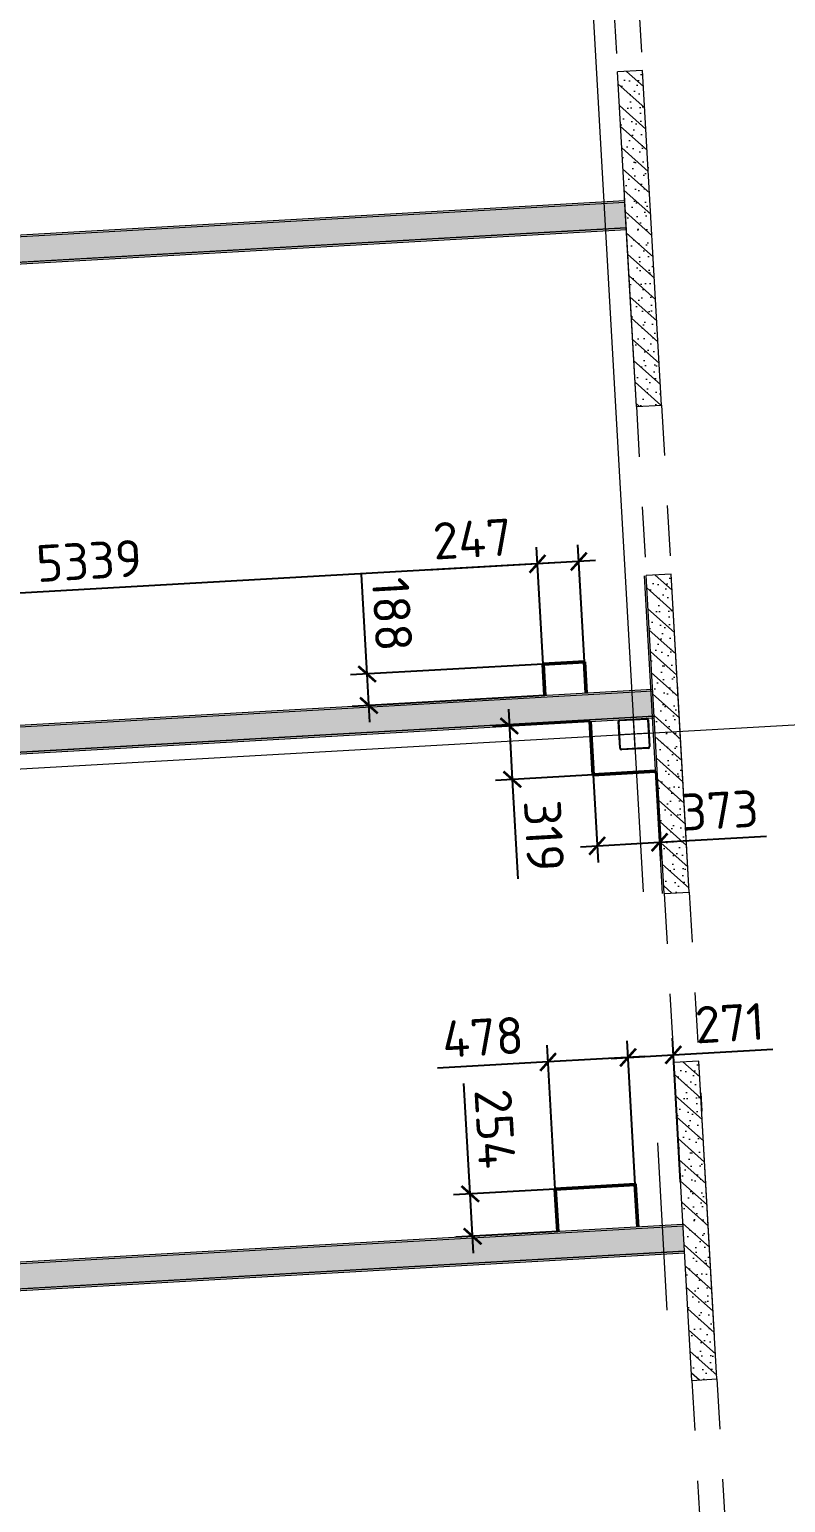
# Model space of a CAD drawing. Header units: metres. Extents: x 107714.6 to 107732.7, y 110796.8 to 110831.
# Drawn here: x 107721.08 to 107725.59, y 110806.31 to 110815.1 of the extents above; entities that cross this region are included whole.
import ezdxf

# ---------------------------------------------------------------- set-up
doc = ezdxf.new("R2010")
doc.units = ezdxf.units.M
doc.header["$PDMODE"] = 35
doc.header["$PDSIZE"] = 0.01
doc.linetypes.add('_ШТР__3__3__Скрыто', pattern=[6, 3, -3])
doc.linetypes.add('GOST2.303 5', pattern=[24, 20, -1.5, 1, -1.5])
doc.layers.add('_1-1_ Внутренние стены', color=7, linetype='Continuous')
doc.layers.add('Вспомогательные', color=6, linetype='Continuous', plot=False)
for name, color, linetype, lineweight in [('ГКЛ', 250, 'Continuous', 50), ('Оси', 7, 'Continuous', 9), ('Откосы', 250, 'Continuous', 40), ('Размерные', 45, 'Continuous', 15), ('Стены', 7, 'Continuous', 18), ('Стены разрез', 7, 'Continuous', 5)]:
    doc.layers.add(name, color=color, linetype=linetype, lineweight=lineweight)
doc.styles.add('GOST 2.304 type A', font='isocpeur.ttf')
doc.dimstyles.new('ISO-25', dxfattribs={"dimtxt": 0.22, "dimasz": 0.1, "dimexe": 0.1, "dimexo": 0, "dimgap": 0.06, "dimtad": 1, "dimdec": 0, "dimlfac": 1000, "dimtxsty": 'GOST 2.304 type A', "dimblk": 'ARCHTICK', "dimcen": 2.5, "dimdle": 0.1, "dimadec": 0, "dimazin": 0, "dimtfac": 1, "dimtdec": 0, "dimtmove": 0, "dimatfit": 3, "dimfxl": 1, "dimarcsym": 0})

# ---------------------------------------------------------------- blocks, each defined once
blk = doc.blocks.new('к4')
at = {"color": 253, "linetype": 'Continuous', "lineweight": 5, "ltscale": 150}
for p, q in [((4150607.8, 536606.2), (4150607.8, 536766.2)), ((4150612.8, 536606.2), (4150612.8, 536766.2)), ((4150617.8, 536776.2), (4150777.8, 536776.2)), ((4150617.8, 536771.2), (4150777.8, 536771.2)), ((4150782.8, 536766.2), (4150782.8, 536606.2)), ((4150787.8, 536766.2), (4150787.8, 536606.2)), ((4150777.8, 536601.2), (4150617.8, 536601.2)), ((4150777.8, 536596.2), (4150617.8, 536596.2))]:
    blk.add_line(p, q, dxfattribs=at)
at = {"color": 253, "linetype": 'GOST2.303 5', "lineweight": 5, "ltscale": 150}
for p, q in [((4150697.8, 536778.2), (4150697.8, 536594.2)), ((4150605.8, 536686.2), (4150789.8, 536686.2))]:
    blk.add_line(p, q, dxfattribs=at)
at = {"color": 253, "linetype": 'Continuous', "lineweight": 5, "ltscale": 150}
for centre, radius, start, end in [((4150617.8, 536766.2), 10, 90, 180), ((4150617.8, 536766.2), 5, 90, 180), ((4150777.8, 536766.2), 10, 0, 90), ((4150777.8, 536766.2), 5, 0, 90), ((4150617.8, 536606.2), 10, 180, 270), ((4150617.8, 536606.2), 5, 180, 270), ((4150777.8, 536606.2), 5, 270, 0), ((4150777.8, 536606.2), 10, 270, 0)]:
    blk.add_arc(centre, radius, start, end, dxfattribs=at)
at = {"layer": 'Вспомогательные', "color": 253, "lineweight": 5, "ltscale": 10}
blk.add_line((4150612.8, 536686.2), (4150782.8, 536686.2), dxfattribs=at)
blk = doc.blocks.new('_ArchTick')
at = {"color": 0, "linetype": 'ByBlock', "lineweight": 9, "const_width": 0.15}
blk.add_lwpolyline([(-0.5, -0.5), (0.5, 0.5)], dxfattribs=at)
blk = doc.blocks.new('*D85')
at = {"layer": 'Defpoints', "color": 0, "lineweight": 9, "transparency": 16777216}
for p in [(107724.4381, 110810.6485), (107724.8105, 110810.6696), (107724.8346, 110810.2458)]:
    blk.add_point(p, dxfattribs=at)
at = {"layer": 'ГКЛ', "color": 0, "lineweight": -2, "transparency": 16777216}
for p, q in [((107724.4381, 110810.6485), (107724.4679, 110810.1248)), ((107724.8105, 110810.6696), (107724.8403, 110810.146)), ((107724.3624, 110810.219), (107724.8346, 110810.2458)), ((107724.8346, 110810.2458), (107725.4716, 110810.282))]:
    blk.add_line(p, q, dxfattribs=at)
at = {"layer": 'ГКЛ', "color": 0, "lineweight": -2, "transparency": 16777216, "xscale": 0.1, "yscale": 0.1, "zscale": 0.1}
for p, rotation in [((107724.4622, 110810.2247), 183.2530497448743), ((107724.8346, 110810.2458), 3.253049744874275)]:
    blk.add_blockref('_ArchTick', p, dxfattribs=dict(at, rotation=rotation))
at = {"layer": 'ГКЛ', "color": 0, "lineweight": 9, "transparency": 16777216, "insert": (107725.1934, 110810.4365), "char_height": 0.22, "attachment_point": 5, "rotation": 3.25305, "style": 'GOST 2.304 type A'}
blk.add_mtext('373', dxfattribs=at)
blk = doc.blocks.new('*D86')
at = {"layer": 'Defpoints', "color": 0, "lineweight": 9, "transparency": 16777216}
for p in [(107724.42, 110810.967), (107724.4381, 110810.6485), (107723.9561, 110810.6211)]:
    blk.add_point(p, dxfattribs=at)
at = {"layer": 'ГКЛ', "color": 0, "lineweight": -2, "transparency": 16777216}
for p, q in [((107723.9323, 110811.0394), (107723.9561, 110810.6211)), ((107724.42, 110810.967), (107723.8381, 110810.9339)), ((107724.4381, 110810.6485), (107723.8562, 110810.6154)), ((107723.9561, 110810.6211), (107723.9898, 110810.028))]:
    blk.add_line(p, q, dxfattribs=at)
at = {"layer": 'ГКЛ', "color": 0, "lineweight": -2, "transparency": 16777216, "xscale": 0.1, "yscale": 0.1, "zscale": 0.1}
for p, rotation in [((107723.938, 110810.9396), 93.25304974487426), ((107723.9561, 110810.6211), 273.2530497448743)]:
    blk.add_blockref('_ArchTick', p, dxfattribs=dict(at, rotation=rotation))
at = {"layer": 'ГКЛ', "color": 0, "lineweight": 9, "transparency": 16777216, "insert": (107724.1455, 110810.2843), "char_height": 0.22, "attachment_point": 5, "rotation": 273.25305, "style": 'GOST 2.304 type A'}
blk.add_mtext('319', dxfattribs=at)
blk = doc.blocks.new('*D101')
at = {"layer": 'Defpoints', "color": 0, "lineweight": 9, "transparency": 16777216}
for p in [(107724.1694, 110808.9349), (107724.2125, 110808.1767), (107724.6897, 110808.2038)]:
    blk.add_point(p, dxfattribs=at)
at = {"layer": 'ГКЛ', "color": 0, "lineweight": -2, "transparency": 16777216}
for p, q in [((107724.6897, 110808.2038), (107724.6409, 110809.0619)), ((107724.2125, 110808.1767), (107724.1637, 110809.0347)), ((107724.7464, 110808.9677), (107724.1694, 110808.9349)), ((107724.1694, 110808.9349), (107723.5104, 110808.8974))]:
    blk.add_line(p, q, dxfattribs=at)
at = {"layer": 'ГКЛ', "color": 0, "lineweight": -2, "transparency": 16777216, "xscale": 0.1, "yscale": 0.1, "zscale": 0.1}
for p, rotation in [((107724.1694, 110808.9349), 183.2530497448743), ((107724.6466, 110808.962), 3.253049744874268)]:
    blk.add_blockref('_ArchTick', p, dxfattribs=dict(at, rotation=rotation))
at = {"layer": 'ГКЛ', "color": 0, "lineweight": 9, "transparency": 16777216, "insert": (107723.7803, 110809.0831), "char_height": 0.22, "attachment_point": 5, "rotation": 3.25305, "style": 'GOST 2.304 type A'}
blk.add_mtext('478', dxfattribs=at)
blk = doc.blocks.new('*D102')
at = {"layer": 'Defpoints', "color": 0, "lineweight": 9, "transparency": 16777216}
for p in [(107724.2125, 110808.1767), (107723.705, 110808.1478), (107724.2269, 110807.9231)]:
    blk.add_point(p, dxfattribs=at)
at = {"layer": 'ГКЛ', "color": 0, "lineweight": -2, "transparency": 16777216}
for p, q in [((107723.705, 110808.1478), (107723.6676, 110808.8068)), ((107724.2125, 110808.1767), (107723.6052, 110808.1422)), ((107723.7251, 110807.7944), (107723.705, 110808.1478)), ((107724.2269, 110807.9231), (107723.6196, 110807.8886))]:
    blk.add_line(p, q, dxfattribs=at)
at = {"layer": 'ГКЛ', "color": 0, "lineweight": -2, "transparency": 16777216, "xscale": 0.1, "yscale": 0.1, "zscale": 0.1}
for p, rotation in [((107723.705, 110808.1478), 93.25304974487426), ((107723.7194, 110807.8943), 273.2530497448743)]:
    blk.add_blockref('_ArchTick', p, dxfattribs=dict(at, rotation=rotation))
at = {"layer": 'ГКЛ', "color": 0, "lineweight": 9, "transparency": 16777216, "insert": (107723.8532, 110808.5369), "char_height": 0.22, "attachment_point": 5, "rotation": 273.25305, "style": 'GOST 2.304 type A'}
blk.add_mtext('254', dxfattribs=at)
blk = doc.blocks.new('*D133')
at = {"layer": 'Defpoints', "color": 0, "lineweight": 9, "transparency": 16777216}
for p in [(107724.9167, 110808.9774), (107724.6897, 110808.2038), (107724.9598, 110808.2192)]:
    blk.add_point(p, dxfattribs=at)
at = {"layer": 'Откосы', "color": 0, "lineweight": -2, "transparency": 16777216}
for p, q in [((107724.6897, 110808.2038), (107724.6409, 110809.0619)), ((107724.9598, 110808.2192), (107724.911, 110809.0772)), ((107724.5468, 110808.9563), (107724.9167, 110808.9774)), ((107724.9167, 110808.9774), (107725.5098, 110809.0111))]:
    blk.add_line(p, q, dxfattribs=at)
at = {"layer": 'Откосы', "color": 0, "lineweight": -2, "transparency": 16777216, "xscale": 0.1, "yscale": 0.1, "zscale": 0.1}
for p, rotation in [((107724.6466, 110808.962), 183.2530497448743), ((107724.9167, 110808.9774), 3.253049744874275)]:
    blk.add_blockref('_ArchTick', p, dxfattribs=dict(at, rotation=rotation))
at = {"layer": 'Откосы', "color": 0, "lineweight": 9, "transparency": 16777216, "insert": (107725.2535, 110809.1668), "char_height": 0.22, "attachment_point": 5, "rotation": 3.25305, "style": 'GOST 2.304 type A'}
blk.add_mtext('271', dxfattribs=at)
blk = doc.blocks.new('*D142')
at = {"layer": 'Defpoints', "color": 0, "lineweight": 9, "transparency": 16777216}
for p in [(107718.7758, 110811.6044), (107724.1401, 110811.3096), (107718.8201, 110810.8255, 4.33)]:
    blk.add_point(p, dxfattribs=at)
at = {"layer": 'Откосы', "color": 0, "lineweight": -2, "transparency": 16777216}
for p, q in [((107724.1401, 110811.3096), (107724.1005, 110812.0073)), ((107724.206, 110811.9131), (107718.6759, 110811.5988)), ((107718.8201, 110810.8255), (107718.7701, 110811.7043))]:
    blk.add_line(p, q, dxfattribs=at)
at = {"layer": 'Откосы', "color": 0, "lineweight": -2, "transparency": 16777216, "xscale": 0.1, "yscale": 0.1, "zscale": 0.1}
for p, rotation in [((107724.1061, 110811.9074), 3.253049744874268), ((107718.7758, 110811.6044), 183.2530497448743)]:
    blk.add_blockref('_ArchTick', p, dxfattribs=dict(at, rotation=rotation))
at = {"layer": 'Откосы', "color": 0, "lineweight": 9, "transparency": 16777216, "insert": (107721.4313, 110811.9257), "char_height": 0.22, "attachment_point": 5, "rotation": 3.25305, "style": 'GOST 2.304 type A'}
blk.add_mtext('5339', dxfattribs=at)
blk = doc.blocks.new('*D143')
at = {"layer": 'Defpoints', "color": 0, "lineweight": 9, "transparency": 16777216}
for p in [(107724.1061, 110811.9074), (107724.1401, 110811.3096), (107724.3867, 110811.3236)]:
    blk.add_point(p, dxfattribs=at)
at = {"layer": 'Откосы', "color": 0, "lineweight": -2, "transparency": 16777216}
for p, q in [((107724.1401, 110811.3096), (107724.1005, 110812.0073)), ((107724.3867, 110811.3236), (107724.3471, 110812.0213)), ((107724.1061, 110811.9074), (107723.4472, 110811.87)), ((107724.4526, 110811.9271), (107724.1061, 110811.9074))]:
    blk.add_line(p, q, dxfattribs=at)
at = {"layer": 'Откосы', "color": 0, "lineweight": -2, "transparency": 16777216, "xscale": 0.1, "yscale": 0.1, "zscale": 0.1}
for p, rotation in [((107724.1061, 110811.9074), 183.2530497448743), ((107724.3527, 110811.9214), 3.253049744874268)]:
    blk.add_blockref('_ArchTick', p, dxfattribs=dict(at, rotation=rotation))
at = {"layer": 'Откосы', "color": 0, "lineweight": 9, "transparency": 16777216, "insert": (107723.7171, 110812.0556), "char_height": 0.22, "attachment_point": 5, "rotation": 3.25305, "style": 'GOST 2.304 type A'}
blk.add_mtext('247', dxfattribs=at)
blk = doc.blocks.new('*D144')
at = {"layer": 'Defpoints', "color": 0, "lineweight": 9, "transparency": 16777216}
for p in [(107724.1401, 110811.3096), (107723.0895, 110811.2499), (107724.1508, 110811.1219)]:
    blk.add_point(p, dxfattribs=at)
at = {"layer": 'Откосы', "color": 0, "lineweight": -2, "transparency": 16777216}
for p, q in [((107723.0895, 110811.2499), (107723.0558, 110811.843)), ((107724.1401, 110811.3096), (107722.9897, 110811.2442)), ((107723.1059, 110810.9624), (107723.0895, 110811.2499)), ((107724.1508, 110811.1219), (107723.0004, 110811.0565))]:
    blk.add_line(p, q, dxfattribs=at)
at = {"layer": 'Откосы', "color": 0, "lineweight": -2, "transparency": 16777216, "xscale": 0.1, "yscale": 0.1, "zscale": 0.1}
for p, rotation in [((107723.0895, 110811.2499), 93.25304974487426), ((107723.1002, 110811.0622), 273.2530497448743)]:
    blk.add_blockref('_ArchTick', p, dxfattribs=dict(at, rotation=rotation))
at = {"layer": 'Откосы', "color": 0, "lineweight": 9, "transparency": 16777216, "insert": (107723.2396, 110811.606), "char_height": 0.22, "attachment_point": 5, "rotation": 273.25305, "style": 'GOST 2.304 type A'}
blk.add_mtext('188', dxfattribs=at)

msp = doc.modelspace()

# ---------------------------------------------------------------- hatches: boundary and pattern name
at = {"layer": '_1-1_ Внутренние стены', "linetype": 'Continuous', "lineweight": 5}
h = msp.add_hatch(dxfattribs=at)
h.set_pattern_fill('ГАЗОБЕТОН_0004', color=253, scale=0.001, angle=-86.74695, style=0, pattern_type=2)
h.set_pattern_definition([(318.25305, (107716.52269, 110771.183), (0.05992578, 0.06714835), []), (3.25305, (107716.58262, 110771.25015), (-0.00459642, 0.08086948), [0, -0.054, 0, -0.081]), (68.25305, (107716.649766, 110771.190225), (0.07523517, -0.03001115), [0, -0.0396, 0, -0.0684])])
h.paths.add_polyline_path([(107724.7331, 110814.851), (107724.5834, 110814.8425), (107724.6968, 110812.8457), (107724.8466, 110812.8542)])
h = msp.add_hatch(dxfattribs=at)
h.set_pattern_fill('ГАЗОБЕТОН_0004', color=253, scale=0.001, angle=-86.74695, style=0, pattern_type=2)
h.set_pattern_definition([(318.25305, (107712.11832, 110770.6826), (0.05992578, 0.06714835), []), (3.25305, (107712.17824, 110770.74975), (-0.00459642, 0.08086948), [0, -0.054, 0, -0.081]), (68.25305, (107712.24539, 110770.689824), (0.07523517, -0.03001115), [0, -0.0396, 0, -0.0684])])
h.paths.add_polyline_path([(107724.6277, 110814.0627), (107718.3628, 110813.7067), (107718.3713, 110813.5569), (107724.6362, 110813.913)])
h = msp.add_hatch(dxfattribs=at)
h.set_pattern_fill('ГАЗОБЕТОН_0004', color=253, scale=0.001, angle=-86.74695, style=0, pattern_type=2)
h.set_pattern_definition([(318.25305, (107716.6935, 110768.17785), (0.05992578, 0.06714835), []), (3.25305, (107716.75342, 110768.245), (-0.00459642, 0.08086948), [0, -0.054, 0, -0.081]), (68.25305, (107716.82057, 110768.185075), (0.07523517, -0.03001115), [0, -0.0396, 0, -0.0684])])
h.paths.add_polyline_path([(107724.9039, 110811.8458), (107724.7542, 110811.8373), (107724.862, 110809.9404), (107725.0117, 110809.9489)])
h = msp.add_hatch(dxfattribs=at)
h.set_pattern_fill('ГАЗОБЕТОН_0004', color=253, scale=0.001, angle=-86.74695, style=0, pattern_type=2)
h.set_pattern_definition([(318.25305, (107712.28396, 110767.768305), (0.05992578, 0.06714835), []), (3.25305, (107712.343885, 110767.83545), (-0.00459642, 0.08086948), [0, -0.054, 0, -0.081]), (68.25305, (107712.41103, 110767.77553), (0.07523517, -0.03001115), [0, -0.0396, 0, -0.0684])])
h.paths.add_polyline_path([(107724.7933, 110811.1484), (107718.5284, 110810.7924), (107718.5369, 110810.6426), (107724.8018, 110810.9987)])
h = msp.add_hatch(dxfattribs=at)
h.set_pattern_fill('ГАЗОБЕТОН_0004', color=253, scale=0.001, angle=-86.74695, style=0, pattern_type=2)
h.set_pattern_definition([(318.25305, (107716.85863, 110765.27254), (0.05992578, 0.06714835), []), (3.25305, (107716.91855, 110765.33969), (-0.00459642, 0.08086948), [0, -0.054, 0, -0.081]), (68.25305, (107716.9857, 110765.279764), (0.07523517, -0.03001115), [0, -0.0396, 0, -0.0684])])
h.paths.add_polyline_path([(107725.069, 110808.9405), (107724.9193, 110808.932), (107725.0271, 110807.0351), (107725.1769, 110807.0436)])
h = msp.add_hatch(dxfattribs=at)
h.set_pattern_fill('ГАЗОБЕТОН_0004', color=253, scale=0.001, angle=-86.74695, style=0, pattern_type=2)
h.set_pattern_definition([(318.25305, (107712.46543, 110764.57546), (0.05992578, 0.06714835), []), (3.25305, (107712.52536, 110764.64261), (-0.00459642, 0.08086948), [0, -0.054, 0, -0.081]), (68.25305, (107712.59251, 110764.58268), (0.07523517, -0.03001115), [0, -0.0396, 0, -0.0684])])
h.paths.add_polyline_path([(107724.9748, 110807.9556), (107718.7099, 110807.5995), (107718.7184, 110807.4498), (107724.9833, 110807.8058)])

# ---------------------------------------------------------------- linework, layer by layer
at = {"linetype": '_ШТР__3__3__Скрыто', "lineweight": 5, "ltscale": 0.1}
for p, q in [((107724.526, 110815.8508), (107724.5834, 110814.8425)), ((107724.6758, 110815.8594), (107724.7331, 110814.851)), ((107724.6968, 110812.8457), (107724.7542, 110811.8373)), ((107724.8466, 110812.8542), (107724.9039, 110811.8458)), ((107724.862, 110809.9404), (107724.9193, 110808.932)), ((107725.0117, 110809.9489), (107725.0861, 110808.641)), ((107725.0271, 110807.0351), (107725.0844, 110806.0267)), ((107725.1769, 110807.0436), (107725.2342, 110806.0352))]:
    msp.add_line(p, q, dxfattribs=at)
at = {"lineweight": 5, "ltscale": 0.1}
for p, q in [((107718.3713, 110813.5569), (107724.6362, 110813.913)), ((107718.3719, 110813.5469), (107724.6367, 110813.903)), ((107718.5369, 110810.6426), (107724.8018, 110810.9987)), ((107718.5375, 110810.6326), (107724.8024, 110810.9887)), ((107718.7184, 110807.4498), (107724.9833, 110807.8058)), ((107718.719, 110807.4398), (107724.9839, 110807.7958))]:
    msp.add_line(p, q, dxfattribs=at)
at = {"layer": 'ГКЛ'}
for points in [[(107724.3867, 110811.3236), (107724.1401, 110811.3096)], [(107724.1401, 110811.3096), (107724.1508, 110811.1219)], [(107724.3974, 110811.1359), (107724.3867, 110811.3236)], [(107724.42, 110810.967), (107724.4381, 110810.6485)], [(107724.4381, 110810.6485), (107724.8105, 110810.6696)], [(107724.7043, 110807.9502), (107724.6897, 110808.2038), (107724.2125, 110808.1767), (107724.2269, 110807.9231)]]:
    msp.add_lwpolyline(points, dxfattribs=at)
at = {"layer": 'Оси', "linetype": 'GOST2.303 5'}
for p, q in [((107723.6013, 110829.9174), (107725.4628, 110797.1672)), ((107716.4473, 110810.4237), (107731.9939, 110811.3073))]:
    msp.add_line(p, q, dxfattribs=at)
at = {"layer": 'Стены', "lineweight": 5}
for points in [[(107724.6968, 110812.8457), (107724.5834, 110814.8425)], [(107724.6271, 110814.0727), (107718.3652, 110813.7168)], [(107724.6968, 110812.8457), (107724.6262, 110814.0887)], [(107724.6277, 110814.0627), (107718.3658, 110813.7068)], [(107724.6362, 110813.913), (107718.3713, 110813.5569)], [(107724.852, 110809.9398), (107724.7442, 110811.8368)], [(107724.862, 110809.9404), (107724.7542, 110811.8373)], [(107724.7927, 110811.1584), (107718.5308, 110810.8025)], [(107724.7933, 110811.1484), (107718.5314, 110810.7925)], [(107724.8018, 110810.9987), (107718.5369, 110810.6426)], [(107725.0271, 110807.0351), (107724.9193, 110808.932)], [(107724.9742, 110807.9656), (107718.7123, 110807.6097)], [(107724.9748, 110807.9556), (107718.7129, 110807.5997)], [(107724.9833, 110807.8058), (107718.7184, 110807.4498)]]:
    msp.add_lwpolyline(points, dxfattribs=at)
at = {"layer": 'Стены разрез', "lineweight": 5}
for p, q in [((107724.7331, 110814.851), (107724.5834, 110814.8425)), ((107724.8466, 110812.8542), (107724.7331, 110814.851)), ((107724.6968, 110812.8457), (107724.8466, 110812.8542)), ((107724.9039, 110811.8458), (107724.7542, 110811.8373)), ((107725.0117, 110809.9489), (107724.9039, 110811.8458)), ((107724.9973, 110810.2035), (107724.9039, 110811.8458)), ((107724.9973, 110810.2035), (107724.9039, 110811.8458)), ((107725.0117, 110809.9489), (107724.9411, 110811.1919)), ((107724.862, 110809.9404), (107725.0117, 110809.9489)), ((107725.069, 110808.9405), (107724.9193, 110808.932)), ((107725.1769, 110807.0436), (107725.069, 110808.9405)), ((107725.1624, 110807.2982), (107725.069, 110808.9405)), ((107725.0271, 110807.0351), (107725.1769, 110807.0436))]:
    msp.add_line(p, q, dxfattribs=at)

# ---------------------------------------------------------------- block references
at = {"layer": 'Размерные', "color": 0, "xscale": 0.0009999999999999998, "yscale": 0.0009999999999999998, "zscale": 0.0009999999999999998, "rotation": 273.2530497410625}
msp.add_blockref('к4', (106953.3261, 114924.4465), dxfattribs=at)

# ---------------------------------------------------------------- dimensions: what is measured, and where the dimension line sits
at = {"layer": 'ГКЛ', "lineweight": 9}
for base, p1, p2, angle, picture, middle in [((107723.9561, 110810.6211), (107724.42, 110810.967), (107724.4381, 110810.6485), 273.25305, '*D86', (107724.1455, 110810.2843)), ((107724.8346, 110810.2458), (107724.4381, 110810.6485), (107724.8105, 110810.6696), 3.25305, '*D85', (107725.1934, 110810.4365)), ((107724.1694, 110808.9349), (107724.6897, 110808.2038), (107724.2125, 110808.1767), 3.25305, '*D101', (107723.7803, 110809.0831)), ((107723.705, 110808.1478), (107724.2269, 110807.9231), (107724.2125, 110808.1767), 273.25305, '*D102', (107723.8532, 110808.5369))]:
    dim = msp.add_linear_dim(base=base, p1=p1, p2=p2, angle=angle, dimstyle='ISO-25', dxfattribs=at)
    dim.commit()
    dim.dimension.update_dxf_attribs({"geometry": picture, "text_midpoint": middle})
at = {"layer": 'Откосы', "lineweight": 9}
for base, p1, p2, angle, picture, middle in [((107724.1061, 110811.9074), (107724.3867, 110811.3236), (107724.1401, 110811.3096), 3.25305, '*D143', (107723.7171, 110812.0556)), ((107718.7758, 110811.6044), (107724.1401, 110811.3096), (107718.8201, 110810.8255, 4.33), 3.25305, '*D142', (107721.4313, 110811.9257)), ((107723.0895, 110811.2499), (107724.1508, 110811.1219), (107724.1401, 110811.3096), 273.25305, '*D144', (107723.2396, 110811.606)), ((107724.9167, 110808.9774), (107724.6897, 110808.2038), (107724.9598, 110808.2192), 3.25305, '*D133', (107725.2535, 110809.1668))]:
    dim = msp.add_linear_dim(base=base, p1=p1, p2=p2, angle=angle, dimstyle='ISO-25', dxfattribs=at)
    dim.commit()
    dim.dimension.update_dxf_attribs({"geometry": picture, "text_midpoint": middle})

doc.saveas('drawing.dxf')
